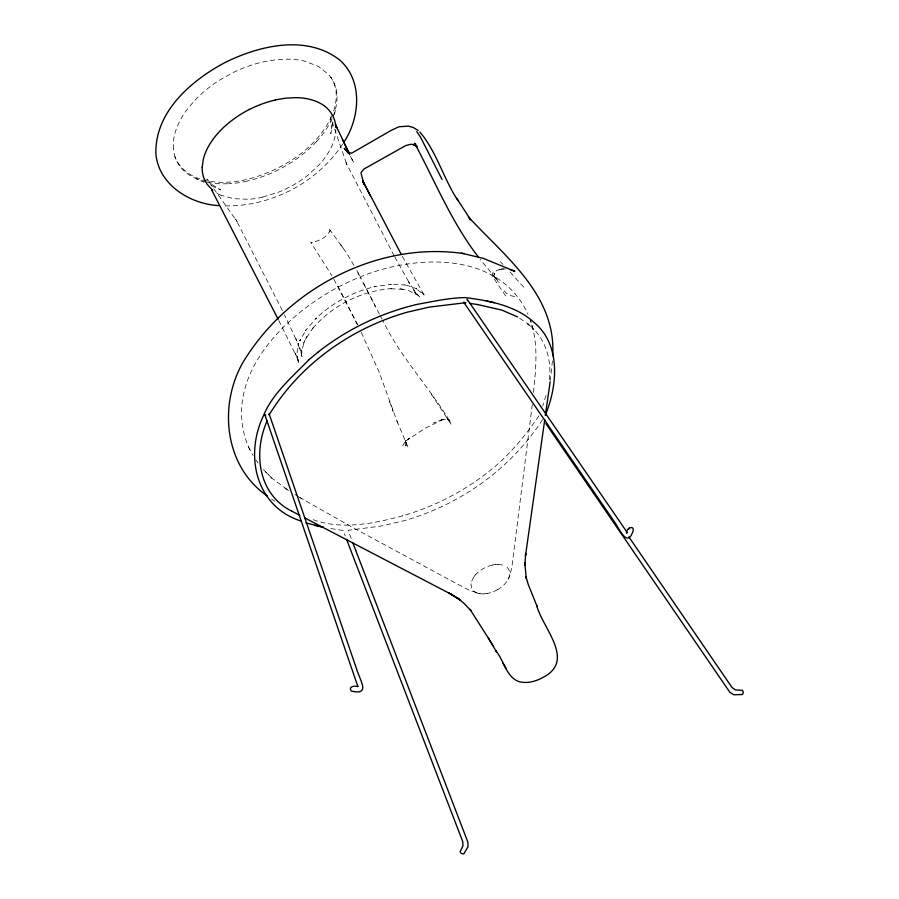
<?xml version="1.0" encoding="UTF-8"?>
<svg xmlns="http://www.w3.org/2000/svg" width="899" height="899" viewBox="0 0 899 899"><rect width="100%" height="100%" fill="white"/><g stroke="black" fill="none" stroke-linecap="round" stroke-linejoin="round"><path stroke-width="0.67" stroke-dasharray="4.5 3.37" d="M552.413 360.937L550.334 380.434M533.478 392.447C535.939 368.388 538.602 343.328 530.376 320.033L533.613 331.585M532.287 404.449L511.902 566.932L509.991 575.259L508.126 579.361M549.323 379.693C551.75 360.533 546.008 339.305 530.095 325.753M332.888 122.758L330.765 133.737L331.72 126.366L330.18 116.196M334.484 114.533L335.81 107.678M333.698 110.937C336.99 100.227 337.575 90.361 332.72 80.427L330.866 77.28L331.293 77.955M546.008 395.448L542.726 406.011M493.158 272.228L492.023 275.69L507.508 298.625M331.855 115.802C317.875 146.649 285.916 167.956 252.956 177.833C227.492 185.318 190.768 185.902 176.35 160.134L174.923 156.752L175.226 157.494A88.417 53.951 -27.2 0 0 184.688 171.484A87.608 53.457 -27.2 0 0 192.083 176.698L204.039 182.317M538.917 415.832C524.567 436.936 508.047 456.771 487.719 472.391L487.809 472.312C462.502 492.214 433.251 506.946 402.347 515.891L402.471 515.857C372.793 523.915 340.485 530.118 312.358 519.386M402.64 445.78L405.797 441.016L409.348 438.071L406.134 442.308L405.314 445.994L405.955 442.106L406.562 445.398L405.213 440.544L408.056 447.196L396.785 420.743M342.744 143.93C317.032 183.126 269.7 207.534 222.873 205.815M542.547 419.619C510.699 468.907 460.164 504.833 403.865 520.768L381.097 526.05L348.183 530.309L351.947 540.557M405.797 441.016L424.665 428.553L444.926 418.619L433.116 423.092M262.766 197.05L278.465 192.172A71.392 43.557 -27.2 0 0 293.647 184.879A71.403 43.568 -27.2 0 0 307.458 175.586L319.156 164.787A71.875 43.86 -27.2 0 0 332.225 145.11L333.731 141.143A71.437 43.669 -26.9 0 0 335.866 129.591M490.079 592.857L487.056 593.542M440.915 420.013L446.309 419.316L450.051 420.395L446.634 418.822L449.32 420.934L446.118 417.125L450.714 422.788C429.744 387.413 400.538 357.521 382.648 320.235M505.879 268.913L498.552 269.43L503.474 268.823L496.945 270.307L494.877 272.15L494.36 275.094L494.045 273.161L498.035 281.713L492.585 274.251L499.114 282.544M247.416 199.241L233.257 198.634L221.075 195.252M498.057 564.46L501.99 564.909A20.666 12.608 -27.2 0 1 505.305 566.168M465.985 302.806L466.514 302.873M330.911 528.59L343.013 530.444L345.205 535.871M484.112 593.879A20.587 12.564 -27.2 0 1 480.021 593.7L469.02 590.115L451.32 580.81L353.262 527.814L300.052 497.698M207.343 182.182L211.31 182.947A87.484 53.378 -27.2 0 0 228.661 183.688M480.021 593.711L477.583 593.138M514.655 296.524L510.778 295.704L506.845 293.591L502.811 289.478M206.017 181.935L196.375 178.8M211.692 185.823L220.626 189.914L211.4 184.138L206.916 179.036L237.145 221.592L235.628 219.019L283.848 313.515M284.781 488.146L289.242 490.933L272.094 478.425L263.238 469.458L266.801 473.076M294.827 494.428L297.063 495.821M519.566 318.224L526.252 322.741M298.097 496.473L303.311 499.732M271.464 499.125L274.836 501.316M268.587 474.863L272.094 478.425M500.35 261.631L502.979 264.396M510.205 272.06L524.454 288.04M495.787 278.319L480.223 259.384M255.81 460.007L258.103 462.974M354.026 265.419L346.126 252.316L328.944 228.503L329.967 231.234L330.045 230.537C327.247 237.482 318.46 241.123 311.503 242.584L312.189 242.741L310.672 242.123L331.956 275.824M340.406 244.314L344.845 250.473M431.262 394.077L452.377 426.227M350.318 156.291L353.846 162.708L350.374 155.875M248.461 446.747L253.046 455.478M333.855 279.196L357.532 325M356.847 270.498L360.937 278.387M402.381 256.44L424.036 295.018L421.923 292.276L424.159 295.052L415.596 288.208L416.979 289.029L411.023 286.444L403.786 284.803L405.303 284.983L390.11 284.32L391.346 284.298L374.456 286.702L375.288 286.545C353.015 291.759 332.113 302.941 315.605 318.797L316.313 318.122L305.424 330.742L306.233 329.663L299.727 341.002L300.277 339.564L298.153 345.171L298.726 343.654L297.086 352.217L297.749 359.386L299.097 362.522L295.108 353.127L297.76 359.375M394.155 255.81L346.014 162.764L347.171 165.495L330.63 117.488M394.796 256.99L409.978 284.151L408.438 281.533L415.63 292.456L413.709 289.972L419.462 296.906L414.495 292.456L418.833 295.647L408.719 290.692L400.617 288.804L403.527 289.309L389.256 288.691L391.627 288.601C361.162 290.793 331.709 305.874 312.02 329.191L313.448 327.348L305.514 339.271L306.773 336.631L303.615 343.272L304.963 340.463L302.435 348.093L301.48 355.453L301.412 350.082L302.03 356.746L299.738 348.037L300.592 351.071L295.895 338.867L297.086 341.676L284.432 314.717M357.892 272.577L359.544 275.69M337.923 286.129L357.555 324.404M379.423 314.077L360.656 277.69M380.075 315.313L382.008 318.999M363.634 283.635L375.254 306.267M278.757 320.471L296.445 356.251M361.297 332.45L379.063 371.916L397.695 423.036M249.9 450.129C216.535 377.378 289.961 308.155 350.767 281.005C406.483 254.675 497.552 247.461 527.904 314.111M392.391 409.517L393.077 411.337L389.492 401.639M173.406 149.077L173.608 139.997A88.08 53.738 -27.2 0 1 177.665 125.59A87.327 53.277 -27.2 0 1 185.958 111.026L193.667 101.542A87.832 53.592 -27.2 0 1 219.086 80.449L231.065 73.594A87.832 53.592 -27.2 0 1 262.879 61.964L275.532 59.795L287.691 59.154A88.259 53.85 -27.2 0 1 304.334 61.053L318.257 66.29L328.697 74.583A88.248 53.839 -27.2 0 1 335.069 85.461A88.124 53.771 -27.2 0 1 332.608 117.409M332.068 118.634A88.124 53.771 -27.2 0 1 316.56 141.536M497.462 589.766A20.834 12.71 -27.2 0 0 500.181 588.036L501.507 587.036A20.666 12.608 -27.2 0 0 506.721 581.619L507.474 580.518A20.834 12.71 -27.2 0 0 509.632 574.809L509.531 571.652A20.666 12.608 -27.2 0 0 508.362 568.898A20.553 12.541 -27.2 0 0 507.036 567.381A20.947 12.788 -27.2 0 0 505.283 566.145M477.459 593.183A20.834 12.71 -27.2 0 1 474.436 591.711L471.885 588.609L471.031 584.642A20.587 12.564 -27.2 0 1 471.627 581.305M473.919 576.697A20.834 12.71 -27.2 0 1 475.728 574.461M497.563 589.62A20.666 12.608 -27.2 0 1 490.146 592.756M487.157 593.441A20.666 12.608 -27.2 0 1 484.224 593.778M471.795 581.26A20.666 12.608 -27.2 0 1 474.189 576.675M495.248 564.639A20.666 12.608 -27.2 0 1 498.125 564.482M492.292 565.089A20.958 12.788 -27.2 0 1 495.282 564.583M492.202 565.123A20.565 12.541 -27.2 0 0 487.651 566.539L486.157 567.168A20.958 12.788 -27.2 0 0 480.516 570.393L479.234 571.348A20.565 12.541 -27.2 0 0 475.841 574.483M221.019 195.308A71.774 43.793 -27.2 0 1 214.344 191.577M262.755 197.173A72.032 44.163 -27.4 0 1 247.371 199.353M316.583 141.458A88.057 53.726 -27.2 0 1 296.85 158.73A88.226 53.828 -27.2 0 1 285.32 166.09A87.619 53.468 -27.2 0 1 247.551 180.98M247.292 181.092A88.057 53.726 -27.2 0 1 228.47 183.778M175.283 157.572A87.608 53.457 -27.2 0 1 173.473 149.167M298.693 362.747L296.816 356.06L298.693 362.747"/><path stroke-width="1.35" d="M202.219 167.349L203.208 159.741A71.751 43.916 -26.9 0 1 205.815 151.841A71.358 43.377 -27.4 0 1 212.569 139.952A71.403 43.366 -27.4 0 1 222.48 128.49A71.617 43.691 -27.2 0 1 235.021 118.162A72.134 44.017 -27.2 0 1 249.383 109.42M550.154 381.727L545.356 415.417M544.783 419.462L525.499 555.717L525.679 553.323L524.904 564.988L524.836 562.999L526.263 578.383L526.016 576.765L528.365 584.822L537.209 606.701L536.669 605.409C542.434 628.154 576.18 660.596 542.884 677.475C535.557 681.577 526.567 683.948 518.318 681.408C505.991 676.34 503.788 660.316 495.956 650.898L496.63 652.056L488.371 638.043L492.854 645.606M467.491 300.783L467.143 299.21L627.255 532.534M267.138 420.811C252.473 454.062 258.991 495.012 291.838 511.183M269.003 414.731L269.116 413.798L356.431 668.541C359.578 679.734 371.377 695.916 351.161 691.016C348.093 686.24 354.633 685.667 357.847 686.544L264.8 414.551L265.688 415.788M269.273 414.664C299.85 364.466 350.857 328.27 407.09 312.234L429.183 307.121L465.143 302.772L463.704 302.188L614.017 521.229C620.119 529.646 627.333 548.581 633.244 530.534C634.087 524.578 625.648 528.522 626.491 533.197L626.974 532.658M344.205 141.739C359.971 117.499 363.095 80.416 339.608 59.963C306.705 34.331 259.732 45.422 225.391 62.334C191.262 80.348 154.471 112.128 155.92 154.145C158.775 184.913 190.217 204.129 218.94 205.646M309.29 359.409L309.177 359.51C292.894 376.333 272.139 393.931 263.497 415.664C244.393 455.411 255.653 506.721 301.12 521.06M318.46 351.801L318.549 351.723C347.43 329.034 381.333 312.863 417.057 304.379L417.203 304.345C433.138 301.525 449.388 297.726 465.615 297.614C488.685 300.614 515.318 305.39 533.77 322.19C561.583 344.789 557.245 386.739 545.378 414.922M309.177 359.51L318.549 351.723M275.341 99.924L285.668 98.16L295.58 97.631A71.841 43.995 -27.4 0 1 309.155 99.182L313.223 100.317A71.841 43.995 -27.4 0 1 323.764 105.498M465.233 302.671L464.401 302.648L465.345 302.783M463.951 253.642C380.715 241.213 293.119 285.646 247.54 355.172C217.592 398.459 221.974 465.041 267.441 496.057M469.559 303.334L477.998 304.615M477.717 304.57L501.957 310.11L517.599 316.942M461.434 253.125L483.291 258.373L514.824 271.284L510.059 269.531M486.213 300.918L494.45 302.716M305.851 522.881L323.089 527.207M314.594 525.342L323.37 527.264M304.795 517.936L450.579 593.936L460.266 599.948L448.556 592.677L458.524 598.858L456.973 597.621L463.85 603.173L470.986 610.668L470.042 609.432L489.078 639.245M291.748 511.104L299.873 515.374M418.136 130.479L413.237 127.478L408.449 126.13L398.965 126.759L391.514 130.198L351.633 153.19L347.587 152.178L349.273 153.28L344.238 148.402L348.363 153.369M527.286 323.561L529.354 325.191M323.696 105.453C330.989 110.42 335.484 118.825 335.923 127.602M346.565 539.389L462.738 841.621L462.985 845.813L460.108 851.859L461.412 853.589L463.805 853.926L467.963 846.768L467.862 842.093L355.678 550.278M419.878 132.041C436.892 151.987 443.533 178.968 458.041 200.702L456.512 198.061L470.627 219.772L468.435 216.962C505.081 256.631 556.414 295.108 552.694 355.712M212.76 190.419L206.916 184.003L203.815 177.867A71.774 43.837 -26.9 0 1 202.151 167.371M416.788 131.636L420.238 136.67L442.061 179.485M478.841 257.62C451.826 222.974 435.285 181.767 414.675 143.312L416.934 146.683L415.484 145.121L417.046 146.503L413.192 144.368L414.237 144.739L410.742 144.278L405.752 145.559L363.758 169.136L360.971 172.833L363.96 184.205L362.836 181.014L401.055 254.001M628.907 536.961L732.067 687.555L735.494 689.926L742.574 690.308L743.304 692.376L742.518 694.511L733.798 694.77L729.864 692.286L545.873 423.643M502.968 663.057L506.44 668.98M211.58 189.768L278.128 319.224M363.151 181.856L370.444 195.982M336.069 125.905L336.754 127.624L335.439 124.534L349.778 154.662M342.407 139.39L348.61 152.313L346.823 148.582M352.869 542.962L355.723 550.39M249.326 109.521A71.617 43.691 -27.2 0 1 275.251 100.036M357.926 686.544L357.959 686.488M628.794 528.837L629.075 528.32L628.794 528.837"/></g></svg>
